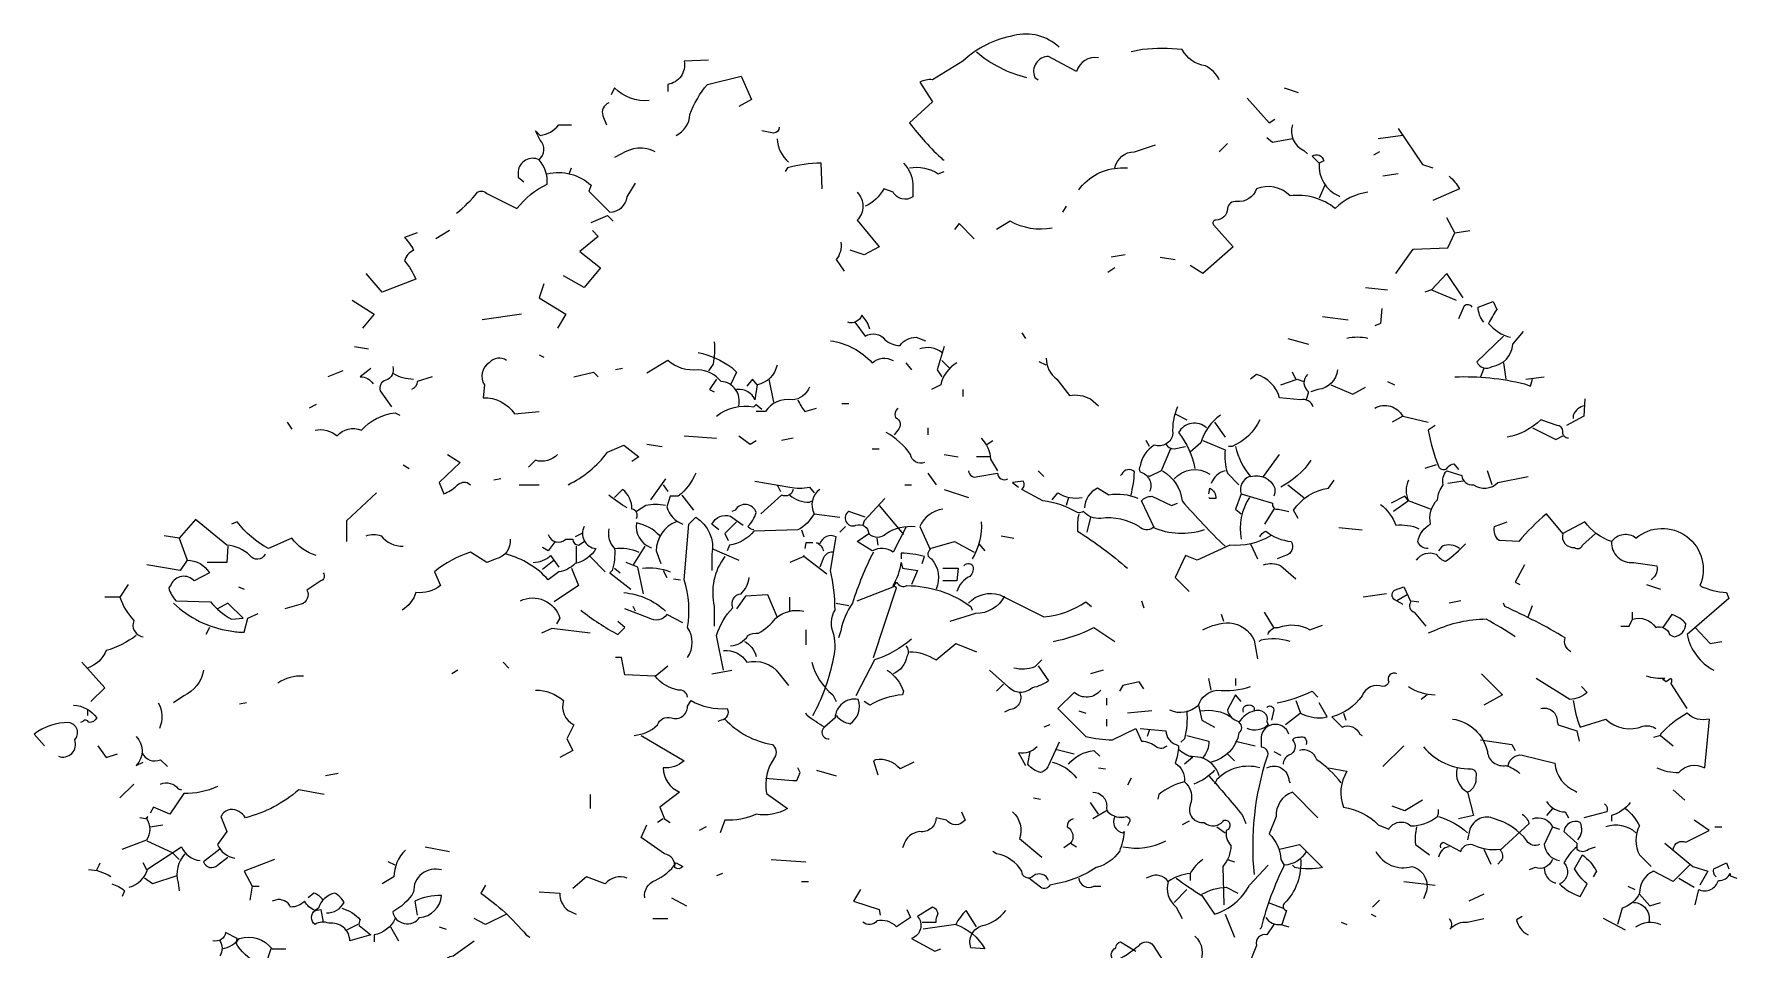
# Model space of a CAD drawing. Header units: millimetres. Extents: x 454 to 24074, y 929 to 15016.
# Drawn here: x 847 to 3068, y 3457 to 4652 of the extents above; entities that cross this region are included whole.
import ezdxf

# ---------------------------------------------------------------- set-up
doc = ezdxf.new("R2010")
doc.units = ezdxf.units.MM
doc.layers.add('cadblocksdwg.com', color=255, linetype='Continuous')

# ---------------------------------------------------------------- blocks, each defined once
blk = doc.blocks.new('Trees side 023_cad-block.com')
at = {"color": 0}
for points in [[(207.7, 7238.5, 0.259125), (92, 7268.2, 0.14621), (-38.6, 7202.9), (-115.7, 7155.5, 0.140045), (-148.3, 7149.5), (-115.7, 7099.1), (-175, 7045.7, 0.045349), (-89, 6950.8), (-86, 6950.8)], [(-3, 7226.7, 0.120178), (124.6, 7161.4)], [(617.1, 7155.5, 0.166656), (581.5, 7191.1, -0.236053), (522.1, 7232.6, 0.059021), (421.3, 7232.6), (391.6, 7226.7)], [(-688.3, 7205.9), (-750.6, 7202.9, -0.433228), (-792.1, 7143.6), (-792.1, 7125.8)], [(308.5, 7211.8, 0.374222), (252.2, 7176.2), (181, 7214.8, 0.538727), (145.4, 7161.4), (154.3, 7155.5)], [(-771.3, 7013.1, 0.2836), (-735.7, 7066.5, -0.086777), (-691.2, 7143.6), (-605.2, 7164.4), (-578.5, 7105), (-611.1, 7087.2)], [(-943.4, 7096.1, 0.4142), (-958.2, 7063.5), (-949.3, 7039.8)], [(-839.6, 7102.1, -0.22728), (-928.5, 7134.7), (-937.4, 7116.9)], [(-1332, 6814.3, 0.057129), (-1278.6, 6867.7, -0.369919), (-1254.9, 6864.7), (-1177.7, 6826.2, -0.117401), (-1100.6, 6888.5, 0.20253), (-1121.4, 6950.8, 0.429047), (-1118.4, 7001.2), (-1130.3, 7024.9), (-1118.4, 7013.1, 0.195877), (-1070.9, 7039.8), (-1038.3, 7039.8)], [(-507.3, 7033.8, -0.4142), (-522.1, 7019), (-551.8, 7024.9)], [(804, 7039.8, 0.386597), (833.6, 6974.5), (842.5, 6965.6)], [(-824.7, 6971.5, 0.27121), (-910.7, 6965.6), (-928.5, 6956.7)], [(-513.2, 7004.2, 0.207977), (-483.6, 6944.8)], [(350.1, 6930, -0.35463), (400.5, 6971.5), (453.9, 6989.3)], [(872.2, 6941.9), (854.4, 6959.7, -0.586716), (884, 6947.8), (872.2, 6941.9)], [(-1121.4, 6950.8, 0.520645), (-1174.8, 6921.1), (-1174.8, 6906.3), (-1159.9, 6894.4)], [(-397.5, 6876.6), (-400.5, 6941.9, 0.072388), (-486.5, 6930), (-492.5, 6921.1)], [(-189.9, 6941.9, -0.207474), (-166.1, 6879.6), (-166.1, 6855.8, -0.433868), (-216.6, 6867.7), (-240.3, 6876.6, -0.162277), (-287.8, 6832.1)], [(-175, 6930, -0.185669), (-100.9, 6915.2), (-86, 6921.1)], [(258.1, 6873.6, -0.24263), (364.9, 6930), (382.7, 6930)], [(872.2, 6941.9, 0.32309), (922.6, 6858.8), (925.6, 6855.8)], [(-1100.6, 6915.2, -0.247086), (-987.9, 6885.5), (-993.8, 6870.7), (-940.4, 6817.3, 0.369919), (-895.9, 6855.8), (-875.1, 6891.4)], [(996.8, 6867.7, 0.171967), (913.7, 6826.2, 0.200745), (798, 6858.8, 0.302124), (712, 6876.6, -0.343094), (661.6, 6844, 0.4142), (637.8, 6826.2, -0.4142), (608.2, 6796.5, 0.618027), (602.2, 6784.6), (652.7, 6728.3), (575.5, 6660), (542.9, 6680.8)], [(1204.4, 6909.2, -0.082748), (1231.1, 6876.6), (1162.9, 6846.9)], [(-308.5, 6867.7, -0.416656), (-308.5, 6796.5), (-252.2, 6728.3), (-290.7, 6707.5), (-326.3, 6719.4)], [(189.9, 6775.7, -0.17128), (83.1, 6793.5), (47.5, 6772.8)], [(-1432.9, 6763.9), (-1465.5, 6752, -0.077301), (-1441.8, 6719.4, 0.209167), (-1465.5, 6692.7, -0.073669), (-1435.8, 6645.2), (-1521.9, 6612.6), (-1563.4, 6660)], [(-350.1, 6740.1, -0.212204), (-361.9, 6695.6), (-341.2, 6666)], [(1263.8, 6574, 0.442368), (1243, 6577), (1228.2, 6544.3)], [(1293.4, 6535.4, -0.178864), (1278.6, 6574), (1317.2, 6588.8), (1326.1, 6568.1, 0.010635), (1305.3, 6532.5, 0.164948), (1361.7, 6496.9)], [(-275.9, 6517.6, 0.135742), (-296.7, 6553.2, -0.4142), (-332.3, 6535.4)], [(-314.5, 6535.4), (-287.8, 6499.8, -0.388977), (-237.3, 6490.9, 0.178864), (-198.8, 6476.1, -0.243835), (-157.2, 6496.9), (-133.5, 6488)], [(-673.4, 6485, -0.055374), (-676.4, 6428.6), (-688.3, 6410.8)], [(-376.8, 6488, -0.175232), (-270, 6431.6, -0.323349), (-216.6, 6437.5)], [(996.8, 6493.9, 0.112473), (943.4, 6493.9)], [(1343.9, 6499.8), (1275.6, 6434.6, 0.489075), (1314.2, 6422.7, 0.354019), (1367.6, 6479.1), (1394.3, 6511.7)], [(-1204.4, 6437.5, 0.401794), (-1248.9, 6431.6, 0.4142), (-1260.8, 6375.2), (-1263.8, 6342.6, -0.260452), (-1183.7, 6301.1), (-1121.4, 6307)], [(-715, 6458.3, -0.099014), (-628.9, 6419.7), (-617.1, 6407.9), (-631.9, 6375.2)], [(-92, 6458.3, 0.250641), (-148.3, 6467.2)], [(175, 6443.5, 0.248367), (201.7, 6390.1), (234.4, 6348.5, -0.162277), (287.8, 6339.6), (308.5, 6321.8)], [(-1551.5, 6416.8), (-1578.2, 6396, -0.259125), (-1545.6, 6378.2)], [(-1495.2, 6422.7, -0.4142), (-1513, 6387.1, 0.4142), (-1527.8, 6360.4), (-1498.1, 6318.9)], [(-1495.2, 6404.9, 0.128769), (-1441.8, 6390.1)], [(-611.1, 6321.8, 0.462555), (-655.6, 6384.1, 0.199997), (-715, 6413.8, -0.211655), (-792.1, 6437.5), (-845.5, 6404.9)], [(-513.2, 6425.7, -0.294113), (-563.7, 6375.2), (-575.5, 6390.1), (-590.4, 6372.3)], [(-53.4, 6431.6, 0.211838), (-94.9, 6375.2), (-118.7, 6363.4)], [(857.3, 6318.9, 0.4142), (824.7, 6336.7), (771.3, 6342.6, 0.255402), (712, 6401.9), (697.2, 6390.1)], [(842.5, 6401.9, 0.471924), (845.5, 6357.4), (839.6, 6336.7)], [(919.6, 6413.8, -0.354019), (869.2, 6363.4), (851.4, 6357.4)], [(-1394.3, 6396), (-1432.9, 6384.1, -0.310577), (-1447.7, 6363.4)], [(-563.7, 6375.2), (-569.6, 6336.7, 0.333328), (-614.1, 6363.4), (-617.1, 6363.4)], [(-430.2, 6369.3, -0.290726), (-474.7, 6336.7, 0.300995), (-542.9, 6307), (-566.6, 6307)], [(1219.3, 6396, -0.065994), (1397.3, 6378.2), (1412.1, 6372.3), (1418, 6390.1)], [(-667.5, 6295.1, -0.223526), (-572.6, 6318.9), (-566.6, 6324.8), (-551.8, 6312.9)], [(-459.8, 6336.7, 0.062256), (-442, 6307), (-412.4, 6315.9)], [(-204.7, 6315.9, 0.302765), (-210.6, 6292.2, -0.544022), (-204.7, 6259.5), (-213.6, 6247.7)], [(510.3, 6318.9, 0.12587), (498.4, 6250.6, -0.472687), (450.9, 6221, 0.225525), (415.3, 6167.6, 0.4142), (415.3, 6152.7, -0.453766), (439.1, 6102.3)], [(1014.6, 6315.9, -0.427887), (1085.8, 6295.1), (1151, 6280.3)], [(1551.5, 6321.8, 0.25296), (1521.9, 6298.1), (1521.9, 6289.2)], [(-1693.9, 6259.5, -0.236053), (-1637.6, 6244.7, -0.326447), (-1575.3, 6259.5, -0.184021), (-1489.2, 6304), (-1477.4, 6298.1)], [(584.4, 6265.5, 0.489075), (513.2, 6253.6, -0.119324), (554.8, 6161.6)], [(620, 6298.1, 0.162277), (569.6, 6226.9), (542.9, 6203.2)], [(720.9, 6286.2, -0.19191), (649.7, 6218), (640.8, 6218)], [(1168.8, 6271.4), (1151, 6259.5, 0.056015), (1177.7, 6167.6, 0.618027), (1201.5, 6164.6, -0.236053), (1216.3, 6173.5), (1228.2, 6158.7)], [(1510, 6238.8, -0.45993), (1495.2, 6256.6, 0.4142), (1480.3, 6271.4), (1438.8, 6286.2, -0.153275), (1352.8, 6241.7)], [(-136.5, 6176.5, -0.45993), (-172.1, 6197.2, 0.119247), (-234.4, 6253.6)], [(8.9, 6238.8, -0.178864), (32.6, 6185.4), (50.4, 6155.7)], [(480.6, 6223.9, 0.276978), (501.4, 6212.1), (531, 6218)], [(575.5, 6232.8), (631.9, 6209.1, 0.099014), (637.8, 6149.8), (667.5, 6120.1)], [(-1355.7, 6197.2), (-1323.1, 6176.5), (-1376.5, 6126), (-1364.6, 6096.4, 0.078461), (-1332, 6117.1, -0.276978), (-1305.3, 6126), (-1296.4, 6120.1)], [(-1073.9, 6197.2, -0.286789), (-1130.3, 6182.4), (-1148.1, 6164.6)], [(-1047.2, 6120.1, 0.122345), (-946.3, 6203.2), (-904.8, 6221), (-866.2, 6191.3), (-884, 6179.4)], [(658.6, 6218, 0.125443), (697.2, 6140.9, -0.386597), (759.5, 6111.2), (759.5, 6099.3), (756.5, 6090.4)], [(851.4, 6182.4, -0.126114), (774.3, 6114.2)], [(-720.9, 6149.8, -0.117401), (-765.4, 6090.4), (-786.2, 6090.4), (-795.1, 6063.7, 0.240356), (-753.5, 6019.2)], [(-23.7, 6155.7, 0.509216), (0, 6140.9), (50.4, 6149.8, 0.566177), (77.1, 6134.9)], [(391.6, 6093.4, 0.048889), (400.5, 6152.7, 0.526016), (367.9, 6146.8), (364.9, 6143.8)], [(471.7, 6155.7, -0.241638), (522.1, 6078.6, 0.024979), (631.9, 5962.9)], [(501.4, 6134.9, -0.37883), (593.3, 6146.8)], [(631.9, 6155.7, 0.236053), (596.3, 6123.1)], [(694.2, 6140.9, 0.4142), (673.4, 6096.4), (658.6, 6057.8), (673.4, 6045.9)], [(1151, 5956.9, -0.312363), (1124.3, 5974.7, -0.225677), (1157, 6019.2, -0.25499), (1174.8, 6081.5, -0.148804), (1189.6, 6120.1, -0.276978), (1198.5, 6155.7), (1237.1, 6143.8, 0.441483), (1266.7, 6120.1, 0.38205), (1329, 6126), (1406.2, 6140.9)], [(-895.9, 6060.8, -0.042465), (-943.4, 6093.4)], [(-872.2, 6034.1, 0.5), (-884, 6057.8, 0.2388), (-907.8, 6108.2), (-928.5, 6087.5)], [(-403.5, 6108.2, 0.376556), (-418.3, 6045.9, -0.145767), (-459.8, 6004.4), (-572.6, 6001.4, -0.199722), (-634.9, 5965.8), (-640.8, 5951)], [(-569.6, 6129), (-480.6, 6114.2, 0.121368), (-430.2, 6114.2), (-418.3, 6099.3)], [(-471.7, 6108.2, -0.480621), (-501.4, 6093.4), (-554.8, 6045.9)], [(-480.6, 6093.4, 0.193741), (-430.2, 6075.6), (-424.2, 6078.6)], [(578.5, 6004.4, -0.181442), (448, 6010.3, -0.4142), (412.4, 6013.3, 0.16394), (314.5, 6034.1, -0.253143), (270, 6051.9, -0.236053), (255.1, 6048.9, 0.100998), (166.1, 6078.6), (112.7, 6108.2, 0.4142), (115.7, 6129), (89, 6126), (103.8, 6114.2)], [(189.9, 6081.5), (204.7, 6099.3, 0.192581), (267, 6087.5)], [(409.4, 6084.5, 0.146759), (335.2, 6093.4), (305.6, 6111.2, 0.276978), (272.9, 6060.8)], [(590.4, 6096.4), (593.3, 6111.2, -0.302765), (608.2, 6084.5), (593.3, 6084.5), (590.4, 6087.5)], [(673.4, 6096.4), (753.5, 6072.6, 0.599991), (768.4, 6057.8), (795.1, 6051.9)], [(818.8, 6034.1), (806.9, 6054.8, -0.210266), (895.9, 6111.2), (910.7, 6132)], [(1100.6, 6132, 0.224854), (1100.6, 6078.6), (1062, 6051.9)], [(-798, 6066.7, 0.118042), (-848.4, 6066.7), (-872.2, 6051.9)], [(-572.6, 6004.4, -0.236053), (-587.4, 6013.3, 0.120438), (-566.6, 6048.9, 0.660995), (-620, 6054.8), (-628.9, 6051.9)], [(-287.8, 6037), (-329.3, 6051.9, 0.942245), (-311.5, 6016.3, -0.514618), (-278.9, 5995.5, 0.4142), (-234.4, 5995.5, -0.160355), (-160.2, 6013.3)], [(-89, 6057.8, 0.259125), (-148.3, 6013.3), (-121.6, 5954, 0.618027), (-118.7, 5930.2, -0.301163), (-106.8, 5853.1)], [(450.9, 6010.3), (418.3, 6078.6, -0.226822), (445, 6090.4), (495.4, 6066.7), (510.3, 6072.6)], [(694.2, 6087.5, 0.197815), (673.4, 5980.7)], [(1029.4, 6069.7, -0.143997), (1068, 6016.3, -0.146759), (1127.3, 6007.4)], [(-1821.5, 5942.1, -0.568253), (-1860.1, 5939.1, 0.175797), (-1919.4, 5965.8), (-1999.5, 6031.1), (-2041, 5983.6), (-2079.6, 5989.6)], [(-1691, 5939.1, -0.163284), (-1753.3, 5983.6), (-1812.6, 5956.9, -0.113754), (-1892.7, 6025.2), (-1907.5, 6019.2)], [(-1005.7, 6013.3, 0.536423), (-976, 5956.9, -0.215927), (-1029.4, 5918.4, -0.178345), (-1070.9, 5897.6), (-1097.6, 5876.9, 0.146225), (-1204.4, 5942.1)], [(-943.4, 6007.4, 0.236053), (-928.5, 5956.9, -0.099014), (-934.5, 5900.6), (-940.4, 5894.7), (-887, 5853.1)], [(-812.9, 5989.6, 0.15741), (-872.2, 6022.2, 0.349701), (-836.6, 5959.9), (-833.6, 5959.9)], [(-771.3, 6025.2, 0.303986), (-821.8, 5951), (-809.9, 5918.4)], [(-741.7, 5678.1, 0.309357), (-741.7, 5755.2, 0.119644), (-750.6, 5876.9), (-738.7, 6019.2), (-720.9, 6037, -0.308212), (-679.4, 5942.1), (-679.4, 5900.6)], [(-661.6, 6004.4), (-679.4, 6019.2, -0.375732), (-631.9, 6040), (-599.3, 6016.3)], [(-183.9, 6010.3), (-216.6, 5948, 0.274826), (-270, 5951), (-308.5, 5974.7), (-278.9, 5995.5)], [(8.9, 6025.2, -0.148178), (-14.8, 5930.2)], [(258.1, 6045.9, 0.082748), (255.1, 6001.4, -0.034805), (382.7, 5906.5)], [(1495.2, 5995.5), (1453.6, 6045.9, 0.041733), (1382.4, 5974.7), (1332, 5977.7, -0.265564), (1320.1, 6013.3), (1352.8, 6025.2)], [(1619.8, 5974.7, -0.162277), (1551.5, 6025.2), (1495.2, 5995.5, 0.541992), (1524.8, 5959.9, 0.523941), (1545.6, 5965.8), (1578.2, 5995.5)], [(1682.1, 5983.6, -0.7947), (1845.2, 5862, 0.092056), (1913.5, 5844.2), (1919.4, 5829.4), (1812.6, 5737.4, 0.222809), (1880.8, 5645.5)], [(-1563.4, 5989.6, -0.162277), (-1524.8, 5989.6, 0.236053), (-1468.5, 5962.9)], [(-1195.5, 5980.7, -0.37442), (-1231.1, 5930.2), (-1254.9, 5921.4), (-1296.4, 5948, 0.088013), (-1388.4, 5897.6), (-1373.5, 5862, -0.188675), (-1435.8, 5844.2, -0.179413), (-1471.4, 5799.7)], [(-1097.6, 5992.5, 0.548935), (-1053.1, 5980.7), (-1035.3, 5980.7, 0.4142), (-1020.5, 5965.8), (-1005.7, 5974.7)], [(-421.3, 5529.8, 0.071533), (-370.8, 5666.2, 0.124786), (-367.9, 5737.4, -0.240356), (-364.9, 5799.7, 0.058014), (-376.8, 5900.6), (-361.9, 5986.6, 0.468369), (-403.5, 5968.8), (-412.4, 5971.8, -0.236053), (-394.6, 5951)], [(747.6, 5989.6, -0.169128), (643.8, 5965.8), (560.7, 5927.3), (531, 5939.1), (504.3, 5882.8), (539.9, 5847.2)], [(720.9, 5986.6, -0.199997), (735.7, 6001.4, 0.141068), (801, 5974.7, -0.514618), (786.2, 5939.1), (765.4, 5930.2)], [(1121.4, 5927.3, -0.37204), (1171.8, 5942.1, 0.162277), (1195.5, 5924.3, 0.055374), (1246, 5968.8)], [(1231.1, 5956.9, 0.255692), (1186.6, 5962.9), (1177.7, 5951)], [(1682.1, 5983.6, 0.417374), (1619.8, 5974.7, 0.463791), (1676.1, 5921.4), (1735.5, 5912.5, -0.302765), (1723.6, 5879.8), (1720.6, 5876.9)], [(-2020.3, 5927.3, -0.265564), (-1963.9, 5894.7), (-2002.5, 5873.9, 0.540619), (-2061.8, 5865), (-2067.7, 5856.1, 0.104111), (-2049.9, 5823.5), (-1960.9, 5820.5, 0.087555), (-1907.5, 5776), (-1877.9, 5779), (-1916.4, 5817.5), (-1943.1, 5802.7)], [(-1136.2, 5921.4, 0.186783), (-1091.7, 5939.1), (-1070.9, 5909.5)], [(-928.5, 5956.9, -0.133911), (-866.2, 5948)], [(-646.7, 5936.2, 0.224854), (-673.4, 5808.6), (-673.4, 5758.2)], [(-370.8, 5948, 0.276978), (-394.6, 5933.2), (-403.5, 5909.5)], [(-267, 5948, 0.03894), (-320.4, 5817.5, 0.100754), (-350.1, 5746.3), (-356, 5728.5)], [(-267, 5678.1), (-207.7, 5856.1), (-216.6, 5862, 0.104355), (-195.8, 5921.4), (-192.8, 5906.5), (-154.3, 5900.6), (-169.1, 5865)], [(-142.4, 5918.4), (-136.5, 5936.2, 0.064087), (-195.8, 5945.1), (-195.8, 5930.2)], [(-1673.2, 5894.7, -0.523941), (-1679.1, 5873.9), (-1714.7, 5850.2, -0.480621), (-1729.5, 5814.6), (-1771.1, 5802.7)], [(-857.3, 5906.5, -0.133911), (-786.2, 5897.6)], [(-649.7, 5645.5), (-667.5, 5734.5, -0.125), (-626, 5805.7, -0.514618), (-605.2, 5841.3, 0.178345), (-584.4, 5882.8)], [(-35.6, 5912.5, -0.442368), (-14.8, 5915.4, -0.369919), (-20.8, 5885.8, 0.196625), (-53.4, 5847.2)], [(729.8, 5915.4, -0.204086), (774.3, 5912.5), (812.9, 5879.8)], [(-2171.6, 5865), (-2192.3, 5832.4, 0.117737), (-2156.7, 5773, 0.515518), (-2133, 5731.5)], [(-904.8, 5844.2, -0.167648), (-798, 5796.8)], [(-308.5, 5823.5), (-216.6, 5859.1), (-207.7, 5870.9, 0.4142), (-181, 5862, -0.159607), (-17.8, 5808.6), (-14.8, 5799.7)], [(68.2, 5835.3, -0.286789), (-5.9, 5790.8), (-71.2, 5770.1)], [(-23.7, 5817.5, -0.291199), (56.4, 5838.3), (169.1, 5781.9, 0.123093), (275.9, 5820.5), (290.7, 5808.6)], [(1070.9, 5823.5, -0.659393), (1065, 5850.2), (1088.7, 5859.1), (1106.5, 5820.5, 0.49527), (1115.4, 5793.8), (1145.1, 5758.2)], [(-2055.9, 5817.5, 0.155884), (-1910.5, 5746.3, 0.07106), (-1874.9, 5743.4), (-1866, 5779), (-1839.3, 5790.8)], [(-1168.8, 5823.5, -0.456619), (-1068, 5779), (-1076.9, 5764.1)], [(-1014.6, 5799.7, 0.050552), (-919.6, 5737.4), (-901.8, 5755.2), (-919.6, 5770.1)], [(-753.5, 5767.1), (-795.1, 5787.9, -0.407791), (-839.6, 5779), (-901.8, 5802.7)], [(-631.9, 5707.8, 0.236053), (-587.4, 5734.5, -0.192581), (-560.7, 5740.4, 0.099014), (-516.2, 5779, -0.236053), (-445, 5796.8)], [(1515.9, 5692.9, -0.362045), (1501.1, 5728.5, 0.029785), (1346.8, 5808.6), (1343.9, 5817.5)], [(192.8, 5719.6, 0.07692), (296.7, 5755.2), (350.1, 5719.6)], [(575.5, 5749.3, -0.116699), (643.8, 5767.1, -0.270767), (706.1, 5722.6), (715, 5675.1)], [(741.7, 5737.4, -0.364258), (768.4, 5755.2, -0.223816), (848.4, 5749.3), (881.1, 5761.2)], [(1373.5, 5731.5, 0.023788), (1299.4, 5776, 0.105392), (1165.9, 5746.3), (1151, 5740.4)], [(1643.5, 5758.2), (1664.3, 5758.2), (1673.2, 5776, -0.343094), (1732.5, 5755.2, -0.4142), (1768.1, 5737.4), (1780, 5731.5, 0.359619), (1809.6, 5764.1, 0.165543), (1774, 5787.9), (1750.3, 5755.2)], [(-2150.8, 5734.5, -0.092499), (-2227.9, 5695.9, -0.224854), (-2275.4, 5651.4)], [(-596.3, 5719.6, -0.209167), (-566.6, 5681.1)], [(-169.1, 5725.6, -0.101349), (-264, 5672.2), (-311.5, 5580.2)], [(-183.9, 5707.8, -0.343094), (-181, 5681.1, -0.260178), (-216.6, 5636.6)], [(-175, 5692.9, -0.148178), (-106.8, 5672.2), (-56.4, 5713.7), (-3, 5692.9)], [(798, 5719.6, 0.121552), (723.9, 5722.6), (717.9, 5719.6)], [(-741.7, 5577.2, 0.4142), (-765.4, 5595, -0.184021), (-824.7, 5630.6), (-901.8, 5633.6), (-910.7, 5678.1), (-925.6, 5678.1)], [(-649.7, 5695.9, -0.295731), (-590.4, 5666.2, -0.302765), (-507.3, 5636.6), (-483.6, 5606.9)], [(-424.2, 5666.2, 0.166275), (-370.8, 5583.2), (-361.9, 5565.4)], [(163.2, 5672.2), (145.4, 5654.4, -0.166153), (92, 5651.4)], [(-1978.7, 5645.5, -0.245377), (-2029.2, 5580.2), (-2055.9, 5562.4)], [(-1723.6, 5630.6, 0.169571), (-1788.9, 5612.8)], [(-231.4, 5645.5, -0.16861), (-189.9, 5592.1), (-192.8, 5583.2, 0.105759), (-275.9, 5556.5), (-290.7, 5565.4)], [(154.3, 5657.3), (181, 5618.8, -0.109772), (139.4, 5601, -0.427002), (77.1, 5603.9), (29.7, 5645.5)], [(1070.9, 5636.6, 0.754288), (1050.2, 5615.8, -0.333328), (1035.3, 5603.9, 0.4142), (981.9, 5580.2, -0.17865), (904.8, 5526.8), (931.5, 5500.1, -0.438309), (976, 5482.3), (981.9, 5479.3)], [(1542.6, 5603.9), (1557.5, 5589.1, -0.172653), (1513, 5571.3), (1426.9, 5624.7)], [(1812.6, 5547.6), (1771.1, 5612.8, 0.5), (1771.1, 5624.7), (1759.2, 5615.8), (1750.3, 5621.7), (1756.2, 5624.7, -0.099014), (1708.8, 5630.6)], [(-1130.3, 5595, -0.183472), (-1059.1, 5568.3, 0.356949), (-1032.4, 5506), (-1050.2, 5470.4), (-1035.3, 5440.8), (-1068, 5423)], [(-361.9, 5529.8, 0.188675), (-326.3, 5509, 0.343094), (-305.6, 5571.3, 0.452606), (-364.9, 5523.8), (-391.6, 5500.1, -0.030823), (-436.1, 5529.8), (-439.1, 5535.7)], [(106.8, 5589.1, -0.535172), (80.1, 5544.6), (68.2, 5538.7)], [(314.5, 5595, -0.435272), (246.2, 5589.1), (204.7, 5547.6), (275.9, 5476.4, 0.048386), (344.1, 5467.5), (403.5, 5497.1), (418.3, 5464.5, -0.178864), (456.9, 5449.7, 0.323349), (483.6, 5452.6)], [(489.5, 5544.6, 0.307983), (563.7, 5556.5, -0.275284), (611.1, 5595, 0.105927), (697.2, 5603.9)], [(673.4, 5565.4), (658.6, 5583.2), (637.8, 5544.6, 0.302765), (667.5, 5514.9)], [(765.4, 5562.4, 0.060013), (854.4, 5592.1), (869.2, 5577.2)], [(1100.6, 5603.9, 0.148178), (1168.8, 5583.2)], [(-2311, 5556.5, -0.234344), (-2251.7, 5523.8, -0.276978), (-2272.4, 5512, 0.618027), (-2287.3, 5514.9), (-2293.2, 5512)], [(-2094.4, 5562.4, -0.232346), (-2091.5, 5497.1)], [(-878.1, 5479.3, 0.175797), (-818.8, 5506, -0.406204), (-783.2, 5523.8, 0.51619), (-741.7, 5553.5), (-732.8, 5568.3, 0.147141), (-640.8, 5547.6, -0.535172), (-655.6, 5517.9), (-664.5, 5514.9)], [(534, 5541.6, -0.082748), (528.1, 5470.4), (519.2, 5461.5)], [(569.6, 5541.6, -0.185669), (646.7, 5526.8), (640.8, 5529.8)], [(706.1, 5541.6, 0.209167), (667.5, 5512, -0.449051), (667.5, 5485.3, -0.306015), (596.3, 5411.1)], [(679.4, 5538.7, -0.618027), (691.2, 5556.5, -0.599991), (706.1, 5541.6, -0.649872), (738.7, 5514.9), (741.7, 5506, -0.314713), (688.3, 5497.1)], [(738.7, 5550.5, -0.704712), (756.5, 5544.6), (750.6, 5517.9)], [(812.9, 5568.3), (824.7, 5535.7, 0.111496), (881.1, 5523.8), (892.9, 5526.8), (872.2, 5562.4)], [(1438.8, 5547.6, -0.517548), (1480.3, 5514.9), (1483.3, 5506), (1530.8, 5491.2), (1536.7, 5464.5)], [(1521.9, 5568.3, 0.07106), (1539.7, 5500.1), (1604.9, 5520.9, 0.302765), (1699.9, 5503.1, -0.192581), (1732.5, 5497.1)], [(1869, 5520.9, -0.259125), (1812.6, 5535.7, 0.075043), (1744.4, 5482.3), (1744.4, 5479.3), (1726.6, 5473.4)], [(-2349.6, 5425.9, 0.645172), (-2308, 5467.5, 0.599991), (-2322.9, 5512, 0.162277), (-2411.9, 5482.3), (-2385.2, 5452.6)], [(-646.7, 5520.9, 0.162277), (-525.1, 5455.6, -0.368179), (-519.2, 5423, 0.209167), (-539.9, 5331), (-486.5, 5292.4, -0.185669), (-566.6, 5277.6, -0.128281), (-646.7, 5262.8), (-658.6, 5230.1)], [(-391.6, 5500.1, 0.697281), (-382.7, 5470.4), (-379.7, 5470.4)], [(415.3, 5497.1), (480.6, 5491.2, 0.32254), (507.3, 5455.6), (513.2, 5452.6, -0.077118), (504.3, 5408.1, -0.302765), (528.1, 5360.7, -0.32045), (542.9, 5301.3, 0.575546), (578.5, 5256.8, 0.470993), (628.9, 5262.8, -0.926025), (634.9, 5236.1, 0.236053), (646.7, 5197.5, -0.182587), (626, 5144.1), (628.9, 5046.2)], [(795.1, 5482.3, 0.89061), (723.9, 5467.5), (723.9, 5449.7, -0.566177), (738.7, 5423, 0.104599), (706.1, 5123.3)], [(1213.3, 5520.9, -0.315994), (1302.3, 5437.8, 0.442368), (1349.8, 5402.2, -0.120438), (1385.4, 5381.4)], [(-2150.8, 5476.4, -0.400543), (-2150.8, 5402.2), (-2133, 5411.1)], [(-860.3, 5479.3), (-750.6, 5414.1, -0.21463), (-804, 5396.3, 0.291199), (-762.4, 5334), (-812.9, 5295.4), (-801, 5265.7), (-786.2, 5256.8)], [(151.3, 5449.7, -0.24913), (103.8, 5434.8), (121.6, 5402.2)], [(207.7, 5461.5), (181, 5402.2, -0.224854), (160.2, 5384.4, -0.158417), (127.6, 5405.2), (133.5, 5437.8)], [(231.4, 5405.2, -0.19014), (296.7, 5440.8), (311.5, 5425.9)], [(513.2, 5443.7, 0.090164), (548.8, 5423), (528.1, 5405.2)], [(534, 5479.3), (590.4, 5464.5, -0.190887), (575.5, 5423)], [(839.6, 5455.6, 0.720749), (821.8, 5473.4, 0.302765), (804, 5467.5, -0.566177), (795.1, 5428.9, 0.276978), (780.2, 5405.2)], [(928.5, 5357.7, 0.077194), (866.2, 5417, 0.4142), (821.8, 5440.8)], [(1139.2, 5449.7, 0.225006), (1260.8, 5393.3, -0.5), (1272.7, 5372.5, -0.333328), (1251.9, 5334)], [(-2136, 5434.8, 0.4142), (-2088.5, 5417), (-2070.7, 5399.2)], [(-163.2, 5411.1), (-198.8, 5393.3, 0.266052), (-261.1, 5417), (-267, 5414.1), (-255.1, 5378.5)], [(189.9, 5411.1, -0.180573), (252.2, 5369.6)], [(617.1, 5375.5, 0.25), (569.6, 5423), (539.9, 5425.9)], [(720.9, 5396.3, 0.272293), (611.1, 5366.6), (605.2, 5354.7)], [(738.7, 5396.3, -0.548935), (795.1, 5363.6), (798, 5357.7)], [(1355.7, 5402.2, -0.40065), (1391.3, 5428.9), (1474.4, 5408.1, 0.280411), (1527.8, 5336.9), (1530.8, 5334)], [(1735.5, 5396.3, 0.111496), (1791.8, 5384.4, -0.353287), (1857.1, 5396.3)], [(-2088.5, 5354.7, -0.34938), (-2044, 5342.9), (-2035.1, 5339.9)], [(-542.9, 5369.6, 0.008286), (-462.8, 5363.6), (-453.9, 5384.4), (-459.8, 5396.3)], [(528.1, 5360.7, 0.109406), (462.8, 5328), (459.8, 5316.2)], [(605.2, 5390.3, -0.128281), (551.8, 5354.7)], [(590.4, 5375.5, -0.017029), (676.4, 5274.6), (685.3, 5253.9)], [(895.9, 5396.3), (943.4, 5387.4, 0.234207), (934.5, 5295.4, -0.160019), (1023.5, 5250.9), (1050.2, 5239, -0.489075), (1106.5, 5247.9, 0.168671), (1174.8, 5271.7), (1177.7, 5280.6), (1177.7, 5289.5)], [(1225.2, 5396.3, 0.356949), (1251.9, 5334), (1266.7, 5274.6), (1228.2, 5265.7)], [(-1943.1, 5348.8, -0.12587), (-2029.2, 5331), (-2064.8, 5277.6), (-2106.3, 5295.4), (-2115.2, 5280.6)], [(-1670.2, 5328), (-1735.5, 5339.9, -0.120178), (-1871.9, 5268.7, 0.278625), (-1910.5, 5289.5, 0.265564), (-1934.2, 5271.7), (-1919.4, 5233.1), (-1943.1, 5200.5, 0.260178), (-1898.6, 5164.9)], [(293.7, 5334, -0.441071), (329.3, 5295.4, 0.236053), (332.3, 5283.5, 0.265564), (379.7, 5271.7, -0.4142), (388.6, 5259.8), (382.7, 5247.9)], [(869.2, 5268.7), (804, 5334, 0.331436), (762.4, 5271.7), (744.6, 5227.2, -0.197815), (774.3, 5161.9), (783.2, 5147.1)], [(1453.6, 5310.2, 0.252106), (1501.1, 5283.5), (1510, 5268.7)], [(-2186.4, 5188.6), (-2124.1, 5212.3, 0.337067), (-2124.1, 5265.7), (-2121.1, 5271.7), (-2127.1, 5265.7), (-2141.9, 5268.7)], [(-41.5, 5283.5), (-32.6, 5262.8, -0.506302), (-80.1, 5262.8), (-106.8, 5268.7, -0.45929), (-148.3, 5233.1, 0.32254), (-189.9, 5197.5), (-192.8, 5191.6)], [(89, 5283.5, -0.302765), (106.8, 5215.3), (163.2, 5167.8)], [(350.1, 5271.7, 0.514618), (370.8, 5230.1), (373.8, 5233.1, -0.074905), (361.9, 5182.7, -0.18132), (302.6, 5141.1, -0.109772), (183.9, 5096.6, -0.561981), (157.2, 5093.7), (130.5, 5114.4)], [(1177.7, 5271.7, -0.105759), (1251.9, 5230.1)], [(1435.8, 5200.5, -0.401794), (1403.2, 5209.4, 0.173447), (1320.1, 5265.7, 0.449051), (1257.8, 5239), (1251.9, 5212.3)], [(1391.3, 5277.6, -0.162277), (1409.1, 5253.9), (1335, 5185.6, -0.343094), (1337.9, 5158.9), (1329, 5150)], [(1418, 5265.7, -0.4142), (1468.5, 5245), (1486.3, 5239)], [(1602, 5304.3, -0.302765), (1607.9, 5283.5), (1548.6, 5268.7)], [(1667.2, 5307.3, -0.162277), (1619.8, 5274.6), (1619.8, 5259.8)], [(1655.4, 5292.4, -0.099014), (1691, 5247.9, 0.243301), (1691, 5173.8), (1720.6, 5144.1)], [(-851.4, 5064, -0.333328), (-824.7, 5108.5, 0.137939), (-771.3, 5153), (-753.5, 5144.1, -0.4142), (-774.3, 5141.1, 0.40065), (-801, 5176.7), (-860.3, 5218.3), (-845.5, 5250.9)], [(243.3, 5265.7, 0.355026), (228.4, 5245, -0.470993), (237.3, 5203.4), (252.2, 5194.5)], [(1121.4, 5245, 0.082748), (1118.4, 5200.5), (1154, 5173.8)], [(1468.5, 5245), (1447.7, 5200.5, 0.333328), (1486.3, 5158.9)], [(1533.7, 5212.3, 0.295303), (1539.7, 5256.8, 0.5), (1498.1, 5233.1), (1530.8, 5203.4), (1530.8, 5188.6, 0.399994), (1560.4, 5188.6), (1578.2, 5194.5)], [(1682.1, 5230.1, 0.274033), (1604.9, 5245)], [(1777, 5188.6, -0.486771), (1809.6, 5206.4), (1869, 5236.1), (1830.4, 5262.8)], [(-2168.6, 5090.7, 0.253723), (-2121.1, 5138.2), (-2035.1, 5194.5, 0.268112), (-1987.6, 5158.9)], [(-1937.2, 5188.6), (-1978.7, 5156, 0.546783), (-1943.1, 5147.1), (-1916.4, 5167.8)], [(-1462.5, 5185.6, 0.206955), (-1492.2, 5117.4), (-1521.9, 5099.6)], [(181, 5108.5, 0.489075), (142.4, 5120.4, -0.720749), (112.7, 5132.2, 0.210693), (47.5, 5176.7), (38.6, 5182.7)], [(370.8, 5194.5, 0.172012), (480.6, 5209.4)], [(839.6, 5182.7, -0.252106), (783.2, 5147.1, 0.053238), (723.9, 4986.9), (720.9, 4983.9)], [(771.3, 5188.6), (821.8, 5200.5), (881.1, 5141.1, -0.083908), (809.9, 5141.1), (804, 5147.1)], [(1017.5, 5182.7, 0.359314), (1109.5, 5144.1, -0.483139), (1142.1, 5069.9), (1139.2, 5061)], [(1204.4, 5194.5, 0.333328), (1177.7, 5167.8)], [(1183.7, 5191.6, -0.4142), (1189.6, 5206.4), (1234.1, 5182.7, -0.382629), (1263.8, 5200.5, 0.162277), (1335, 5188.6)], [(1530.8, 5194.5, 0.099014), (1498.1, 5153, -0.463791), (1492.2, 5102.6), (1486.3, 5099.6, 0.112411), (1539.7, 5067), (1557.5, 5099.6, -0.099014), (1524.8, 5138.2), (1545.6, 5173.8, -0.099014), (1581.2, 5132.2), (1572.3, 5117.4)], [(-2026.2, 5176.7, 0.25499), (-2044, 5102.6), (-2041, 5081.8)], [(-1370.6, 5135.2, 0.515121), (-1441.8, 5078.8, -0.142853), (-1495.2, 5028.4, 0.670273), (-1426.9, 5013.6, 0.37204), (-1370.6, 5069.9, 0.116058), (-1438.8, 5055.1), (-1432.9, 5019.5)], [(575.5, 5161.9, 0.126938), (542.9, 5126.3, 0.123093), (486.5, 5105.5, 0.382629), (439.1, 5117.4), (430.2, 5114.4)], [(507.3, 5114.4, 0.031036), (572.6, 5069.9), (605.2, 5022.5, 0.203522), (694.2, 5096.6), (741.7, 5147.1)], [(824.7, 5164.9, -0.221268), (783.2, 5049.2, 0.618027), (789.1, 5031.4), (777.3, 4995.8)], [(1468.5, 5161.9, -0.4142), (1424, 5141.1), (1409.1, 5135.2)], [(1447.7, 5141.1, 0.343094), (1474.4, 5102.6), (1477.4, 5102.6)], [(1818.5, 5147.1), (1777, 5105.5), (1726.6, 5132.2, 0.291199), (1691, 5075.9, -0.207977), (1646.5, 5037.3), (1634.6, 4995.8)], [(1886.8, 5117.4, -0.302765), (1880.8, 5138.2), (1913.5, 5153), (1919.4, 5138.2)], [(-2216.1, 5117.4, 0.152283), (-2272.4, 5135.2)], [(-2213.1, 5099.6, -0.104111), (-2180.5, 5081.8), (-2186.4, 5067)], [(-1257.8, 5096.6), (-1269.7, 5075.9, -0.06604), (-1154, 4969.1), (-1145.1, 4963.1)], [(-895.9, 5114.4, 0.322357), (-952.3, 5099.6), (-999.7, 5117.4), (-1035.3, 5087.7)], [(258.1, 5114.4, 0.551163), (296.7, 5093.7), (314.5, 5093.7)], [(486.5, 5105.5, 0.315216), (507.3, 5040.3), (522.1, 5010.6)], [(1833.4, 5046.2), (1842.3, 5084.8, 0.453766), (1892.7, 5108.5, 0.33638), (1922.4, 5126.3), (1922.4, 5120.4), (1940.2, 5114.4)], [(-1625.7, 5037.3, -0.146225), (-1578.2, 5007.6, 0.236053), (-1581.2, 4992.8), (-1551.5, 4969.1), (-1604.9, 4954.2, 0.449966), (-1658.3, 4998.7, 0.248367), (-1693.9, 4995.8, -0.5), (-1693.9, 5031.4, -0.17128), (-1720.6, 5055.1, -0.201935), (-1756.2, 5040.3, 0.369919), (-1794.8, 5058.1), (-1803.7, 5055.1)], [(-1673.2, 5058.1, 0.162277), (-1696.9, 5075.9), (-1711.7, 5064)], [(-1664.3, 5025.4, 0.300919), (-1619.8, 5052.1, 0.14502), (-1643.5, 5075.9, 0.261322), (-1685, 5037.3), (-1693.9, 5031.4), (-1679.1, 5034.3), (-1673.2, 5001.7)], [(-1121.4, 5078.8), (-1068, 5075.9, 0.24263), (-1047.2, 5031.4), (-1026.4, 5022.5)], [(572.6, 5072.9, -0.122009), (634.9, 5090.7), (664.5, 5075.9)], [(1676.1, 5052.1, -0.477875), (1714.7, 5001.7)], [(-1489.2, 5010.6, -0.236053), (-1542.6, 4969.1), (-1542.6, 4951.3)], [(-181, 5034.3), (-172.1, 5013.6), (-207.7, 4989.8, 0.259125), (-258.1, 5004.7, -0.4142), (-293.7, 5001.7)], [(-142.4, 5001.7), (-106.8, 5001.7, -0.162277), (-100.9, 5022.5, 0.265564), (-115.7, 5040.3), (-154.3, 5016.5, -0.544022), (-169.1, 4960.2), (-109.8, 4927.5), (-94.9, 4933.5)], [(-3, 4989.8), (-29.7, 5031.4, 0.08429), (-56.4, 4995.8), (-139.4, 4983.9)], [(-56.4, 4995.8, -0.186218), (17.8, 4933.5), (-17.8, 4936.4, -0.438553), (11.9, 4992.8, 0.177994), (71.2, 5031.4)], [(735.7, 5013.6, 0.283676), (774.3, 4995.8), (795.1, 4989.8)], [(1204.4, 5010.6, -0.343094), (1207.4, 4983.9, -0.253143), (1251.9, 5001.7), (1293.4, 5010.6)], [(1391.3, 5016.5), (1376.5, 5007.6, 0.209167), (1406.2, 4969.1)], [(-1842.3, 4897.9, -0.149628), (-1895.7, 4948.3), (-1892.7, 4960.2), (-1922.4, 4975, -0.447098), (-1955, 4954.2)], [(-1931.3, 4933.5, 0.176727), (-1886.8, 4960.2, -0.312363), (-1803.7, 4933.5), (-1768.1, 4933.5)], [(554.8, 4966.1, -0.338058), (566.6, 4894.9)], [(756.5, 4995.8), (738.7, 4969.1, 0.577133), (712, 4942.4), (697.2, 4903.8)], [(1682.1, 4989.8, -0.280075), (1744.4, 4995.8)], [(-1937.2, 4954.2, -0.309357), (-1937.2, 4915.7)], [(-1376.5, 4871.2, -0.373596), (-1340.9, 4915.7), (-1287.5, 4954.2)], [(317.4, 4853.4, -0.290726), (350.1, 4897.9), (350.1, 4900.8, 0.044205), (412.4, 4942.4, -0.511307), (448, 4942.4), (480.6, 4891.9)], [(350.1, 4900.8, -0.585617), (353, 4936.4, -0.343094), (364.9, 4951.3), (403.5, 4927.5)]]:
    blk.add_lwpolyline(points, format="xyb", dxfattribs=at)
for points in [[(688.3, 7108), (744.6, 7045.7), (759.5, 7054.6)], [(783.2, 7134.7), (818.8, 7122.8)], [(804, 7004.2), (753.5, 6995.3), (738.7, 7007.1)], [(1085.8, 7013.1), (1023.5, 7004.2)], [(1073.9, 7030.9), (1136.2, 6938.9), (1162.9, 6930)], [(637.8, 6992.3), (617.1, 6971.5)], [(1026.4, 6971.5), (1011.6, 6962.6)], [(-1044.2, 6915.2), (-1038.3, 6930)], [(887, 6885.5), (872.2, 6852.9)], [(1073.9, 6915.2), (1035.3, 6909.2)], [(-987.9, 6790.6), (-946.3, 6808.4), (-931.5, 6793.5)], [(225.5, 6832.1), (216.6, 6817.3)], [(1219.3, 6763.9), (1198.5, 6802.4)], [(-1349.8, 6769.8), (-1385.4, 6749)], [(-984.9, 6769.8), (-970.1, 6755), (-1017.5, 6716.4), (-964.1, 6674.9), (-1005.7, 6624.4), (-1059.1, 6654.1)], [(-8.9, 6749), (-47.5, 6787.6), (-59.3, 6772.8)], [(1068, 6660), (1112.5, 6722.3), (1201.5, 6725.3), (1219.3, 6763.9), (1257.8, 6769.8)], [(376.8, 6707.5), (341.2, 6701.6)], [(350.1, 6674.9), (332.3, 6663)], [(465.8, 6701.6), (504.3, 6695.6)], [(1240, 6597.7), (1198.5, 6660), (1159.9, 6618.5), (1142.1, 6612.6)], [(-1109.5, 6633.3), (-1121.4, 6597.7), (-1053.1, 6556.2), (-1073.9, 6520.6)], [(990.8, 6624.4), (1047.2, 6618.5)], [(1159.9, 6618.5), (1222.2, 6591.8)], [(-1599, 6591.8), (-1542.6, 6556.2), (-1572.3, 6520.6)], [(-1165.9, 6556.2), (-1266.7, 6541.4)], [(881.1, 6550.3), (946.3, 6541.4)], [(1032.4, 6571), (1029.4, 6532.5), (1014.6, 6526.5)], [(112.7, 6508.7), (121.6, 6493.9)], [(792.1, 6493.9), (845.5, 6479.1)], [(-1593.1, 6473.1), (-1557.5, 6467.2)], [(-1121.4, 6452.4), (-1109.5, 6446.4)], [(-86, 6473.1), (-103.8, 6413.8), (-92, 6396)], [(-1622.7, 6410.8), (-1661.3, 6396)], [(-1032.4, 6396), (-981.9, 6407.9), (-970.1, 6396)], [(-907.8, 6416.8), (-925.6, 6413.8)], [(-183.9, 6431.6), (-169.1, 6413.8)], [(-92, 6437.5), (-71.2, 6416.8)], [(175, 6425.7), (157.2, 6434.6)], [(812.9, 6390.1), (804, 6407.9)], [(1293.4, 6416.8), (1284.5, 6396)], [(1343.9, 6431.6), (1349.8, 6390.1)], [(-667.5, 6390.1), (-685.3, 6363.4), (-673.4, 6357.4)], [(-534, 6390.1), (-522.1, 6330.7)], [(-38.6, 6363.4), (-38.6, 6345.6)], [(774.3, 6375.2), (815.8, 6390.1), (833.6, 6384.1)], [(901.8, 6375.2), (958.2, 6351.5), (990.8, 6369.3)], [(1047.2, 6384.1), (1065, 6375.2)], [(1400.2, 6390.1), (1447.7, 6396)], [(-1691, 6324.8), (-1708.8, 6315.9)], [(-347.1, 6327.8), (-329.3, 6327.8)], [(1551.5, 6339.6), (1548.6, 6295.1), (1504.1, 6271.4)], [(-1765.1, 6280.3), (-1753.3, 6262.5)], [(504.3, 6301.1), (534, 6286.2)], [(605.2, 6280.3), (631.9, 6241.7)], [(1085.8, 6295.1), (1059.1, 6280.3)], [(-845.5, 6223.9), (-806.9, 6218)], [(-750.6, 6244.7), (-667.5, 6238.8)], [(-611.1, 6244.7), (-581.5, 6223.9), (-566.6, 6232.8)], [(-471.7, 6238.8), (-501.4, 6232.8)], [(-127.6, 6265.5), (-127.6, 6247.7)], [(23.7, 6223.9), (38.6, 6232.8)], [(439.1, 6218), (430.2, 6232.8)], [(1418, 6265.5), (1477.4, 6235.8), (1495.2, 6244.7)], [(-270, 6212.1), (-252.2, 6212.1)], [(-86, 6197.2), (-50.4, 6191.3)], [(29.7, 6191.3), (-3, 6191.3)], [(492.5, 6212.1), (468.7, 6155.7), (439.1, 6140.9), (436.1, 6143.8)], [(729.8, 6140.9), (771.3, 6197.2)], [(-1468.5, 6170.5), (-1453.6, 6161.6)], [(-127.6, 6149.8), (-106.8, 6120.1)], [(154.3, 6155.7), (169.1, 6140.9)], [(1171.8, 6170.5), (1142.1, 6161.6)], [(1314.2, 6120.1), (1302.3, 6155.7)], [(-1536.7, 6099.3), (-1613.8, 6028.1), (-1613.8, 5974.7)], [(-1219.3, 6134.9), (-1237.1, 6132)], [(-1171.8, 6120.1), (-1121.4, 6120.1)], [(-798, 6134.9), (-836.6, 6081.5)], [(-804, 6120.1), (-792.1, 6102.3)], [(-756.5, 6093.4), (-726.8, 6054.8)], [(-513.2, 6120.1), (-504.3, 6102.3)], [(-186.9, 6120.1), (-169.1, 6120.1)], [(-86, 6108.2), (-23.7, 6087.5)], [(792.1, 6120.1), (833.6, 6087.5)], [(1240, 6129), (1201.5, 6123.1)], [(-237.3, 6084.5), (-290.7, 6028.1), (-293.7, 6016.3)], [(-252.2, 6066.7), (-189.9, 5992.5)], [(231.4, 6087.5), (225.5, 6066.7)], [(756.5, 6057.8), (732.8, 6019.2)], [(1157, 6057.8), (1100.6, 6078.6), (1091.7, 6090.4), (1056.1, 6072.6)], [(-617.1, 6025.2), (-646.7, 5995.5), (-637.8, 5977.7)], [(-418.3, 6045.9), (-353, 6037)], [(-338.2, 6013.3), (-353, 5998.5)], [(287.8, 6037), (278.9, 5998.5)], [(922.6, 6010.3), (981.9, 6004.4)], [(-2041, 5983.6), (-2020.3, 5927.3), (-2038.1, 5900.6), (-2124.1, 5915.4)], [(-1916.4, 5962.9), (-1919.4, 5921.4), (-1969.8, 5921.4)], [(-1079.8, 5974.7), (-1097.6, 5951), (-1112.5, 5959.9)], [(-1011.6, 5995.5), (-1029.4, 5986.6)], [(-1026.4, 5962.9), (-1026.4, 5921.4)], [(-851.4, 5962.9), (-881.1, 5915.4)], [(-450.9, 6004.4), (-445, 5986.6)], [(-421.3, 5971.8), (-439.1, 5971.8), (-442, 5956.9)], [(-258.1, 5983.6), (-255.1, 5965.8)], [(-121.6, 5956.9), (-59.3, 5974.7), (-8.9, 5948)], [(3, 5968.8), (17.8, 5951)], [(59.3, 5989.6), (92, 5983.6)], [(697.2, 5968.8), (715, 5930.2)], [(-1082.8, 5927.3), (-1112.5, 5903.6)], [(-990.8, 5936.2), (-952.3, 5897.6)], [(-854.4, 5841.3), (-869.2, 5909.5), (-898.9, 5921.4)], [(-679.4, 5956.9), (-611.1, 5927.3)], [(-385.7, 5891.7), (-445, 5936.2), (-445, 5939.1), (-445, 5936.2), (-480.6, 5921.4)], [(-1038.3, 5906.5), (-1020.5, 5862), (-1082.8, 5820.5)], [(-928.5, 5906.5), (-913.7, 5894.7)], [(-804, 5900.6), (-795.1, 5882.8)], [(-777.3, 5879.8), (-759.5, 5876.9)], [(-89, 5906.5), (-50.4, 5906.5), (-53.4, 5873.9), (-89, 5873.9)], [(1397.3, 5915.4), (1373.5, 5870.9), (1385.4, 5865)], [(-2192.3, 5832.4), (-2230.9, 5832.4)], [(-1889.7, 5859.1), (-1874.9, 5853.1)], [(-513.2, 5781.9), (-537, 5838.3), (-593.3, 5835.3), (-617.1, 5802.7)], [(-480.6, 5796.8), (-480.6, 5832.4)], [(1044.2, 5841.3), (984.9, 5832.4)], [(1097.6, 5838.3), (1070.9, 5823.5), (1085.8, 5814.6)], [(1708.8, 5865), (1744.4, 5853.1)], [(-875.1, 5796.8), (-881.1, 5808.6)], [(-361.9, 5817.5), (-329.3, 5811.6)], [(418.3, 5823.5), (424.2, 5805.7)], [(756.5, 5755.2), (732.8, 5793.8)], [(1109.5, 5823.5), (1127.3, 5820.5)], [(1234.1, 5823.5), (1204.4, 5817.5)], [(1406.2, 5781.9), (1418, 5811.6)], [(1673.2, 5776), (1673.2, 5793.8)], [(-1963.9, 5755.2), (-1972.8, 5737.4)], [(-990.8, 5740.4), (-1088.7, 5752.3), (-1115.4, 5740.4)], [(-439.1, 5749.3), (-439.1, 5710.7)], [(628.9, 5770.1), (623, 5787.9)], [(1833.4, 5755.2), (1871.9, 5713.7), (1901.6, 5719.6)], [(-2290.2, 5666.2), (-2230.9, 5601), (-2266.5, 5565.4)], [(-1213.3, 5666.2), (-1198.5, 5651.4)], [(-1329, 5645.5), (-1343.9, 5636.6)], [(-824.7, 5630.6), (-792.1, 5657.3)], [(-679.4, 5636.6), (-628.9, 5645.5)], [(320.4, 5645.5), (287.8, 5636.6)], [(424.2, 5598), (412.4, 5615.8), (370.8, 5606.9), (361.9, 5592.1)], [(596.3, 5595), (590.4, 5624.7)], [(658.6, 5624.7), (658.6, 5606.9)], [(1287.5, 5636.6), (1340.9, 5583.2), (1293.4, 5556.5)], [(65.3, 5609.9), (47.5, 5592.1)], [(329.3, 5574.3), (329.3, 5556.5)], [(1148.1, 5583.2), (1133.2, 5571.3)], [(-2275.4, 5544.6), (-2275.4, 5529.8)], [(-1869, 5562.4), (-1886.8, 5559.4)], [(258.1, 5541.6), (275.9, 5535.7)], [(445, 5541.6), (382.7, 5535.7)], [(563.7, 5556.5), (572.6, 5517.9), (605.2, 5500.1)], [(824.7, 5535.7), (786.2, 5506)], [(934.5, 5535.7), (940.4, 5517.9)], [(183.9, 5506), (169.1, 5500.1)], [(329.3, 5520.9), (329.3, 5503.1)], [(439.1, 5494.2), (433.1, 5476.4)], [(1869, 5520.9), (1857.1, 5396.3)], [(-2248.7, 5452.6), (-2227.9, 5423), (-2198.3, 5431.9)], [(198.8, 5443.7), (246.2, 5431.9)], [(658.6, 5464.5), (709, 5452.6)], [(1088.7, 5452.6), (1035.3, 5399.2)], [(1284.5, 5467.5), (1364.6, 5455.6), (1373.5, 5440.8)], [(1744.4, 5479.3), (1777, 5452.6)], [(637.8, 5431.9), (655.6, 5414.1)], [(756.5, 5437.8), (774.3, 5428.9)], [(-2156.7, 5354.7), (-2192.3, 5319.1)], [(-1634.6, 5381.4), (-1667.2, 5375.5)], [(-412.4, 5390.3), (-361.9, 5375.5)], [(308.5, 5396.3), (326.3, 5393.3)], [(391.6, 5369.6), (382.7, 5351.8)], [(-990.8, 5328), (-990.8, 5292.4)], [(142.4, 5319.1), (160.2, 5316.2)], [(1136.2, 5313.2), (1091.7, 5286.5), (1059.1, 5298.4)], [(1777, 5339.9), (1806.7, 5313.2)], [(308.5, 5277.6), (287.8, 5307.3)], [(329.3, 5286.5), (293.7, 5265.7)], [(1468.5, 5292.4), (1453.6, 5274.6)], [(-2115.2, 5245), (-2082.6, 5250.9)], [(-804, 5265.7), (-818.8, 5256.8)], [(-694.2, 5245), (-712, 5236.1)], [(539.9, 5259.8), (522.1, 5250.9)], [(611.1, 5245), (631.9, 5230.1)], [(1883.8, 5245), (1901.6, 5245)], [(-2124.1, 5209.4), (-2058.8, 5179.7), (-2041, 5161.9)], [(-1412.1, 5194.5), (-1349.8, 5182.7)], [(237.3, 5203.4), (219.5, 5191.6)], [(1293.4, 5188.6), (1311.2, 5150)], [(1756.2, 5203.4), (1827.4, 5144.1), (1866, 5132.2), (1845.2, 5096.6)], [(-2251.7, 5135.2), (-2245.7, 5147.1), (-2242.8, 5153)], [(-2124.1, 5135.2), (-2133, 5153)], [(-1797.8, 5161.9), (-1874.9, 5132.2), (-1854.1, 5093.7), (-1836.3, 5093.7)], [(-1489.2, 5147.1), (-1507, 5156)], [(-528.1, 5161.9), (-439.1, 5156)], [(637.8, 5161.9), (655.6, 5156)], [(-2047, 5120.4), (-2109.3, 5099.6), (-2130, 5114.4)], [(-1854.1, 5093.7), (-1860.1, 5058.1)], [(-652.7, 5126.3), (-667.5, 5120.4)], [(-450.9, 5105.5), (-433.1, 5105.5)], [(542.9, 5126.3), (542.9, 5108.5)], [(1088.7, 5105.5), (1168.8, 5096.6)], [(1661.3, 5093.7), (1679.1, 5084.8)], [(1791.8, 5114.4), (1830.4, 5090.7)], [(-783.2, 5064), (-744.6, 5043.2)], [(-299.6, 5084.8), (-317.4, 5055.1), (-252.2, 5034.3), (-249.2, 5019.5)], [(501.4, 5052.1), (534, 5084.8)], [(741.7, 5052.1), (780.2, 5037.3)], [(1026.4, 5058.1), (1008.6, 5040.3)], [(1293.4, 5072.9), (1254.9, 5055.1)], [(1691, 5072.9), (1717.7, 5043.2), (1744.4, 5052.1)], [(-1204.4, 5022.5), (-1257.8, 4995.8), (-1287.5, 5010.6)], [(-830.7, 5010.6), (-792.1, 5010.6)], [(631.9, 5022.5), (655.6, 4963.1)], [(1005.7, 5022.5), (1017.5, 5016.5)], [(1655.4, 4980.9), (1599, 5010.6)], [(-1584.2, 4995.8), (-1613.8, 4980.9)], [(-1501.1, 4989.8), (-1480.3, 4954.2)], [(-1376.5, 4989.8), (-1358.7, 4983.9)], [(928.5, 5001.7), (943.4, 4995.8)], [(-1889.7, 4960.2), (-1895.7, 4948.3)], [(-1806.7, 4933.5), (-1818.5, 4897.9)]]:
    blk.add_lwpolyline(points, dxfattribs=at)

msp = doc.modelspace()

# ---------------------------------------------------------------- block references
at = {"layer": 'cadblocksdwg.com', "xscale": 0.5103099452236204, "yscale": 0.5103099452236204, "zscale": 0.5103099452236204}
msp.add_blockref('Trees side 023_cad-block.com', (2078.2, 940.9), dxfattribs=at)

doc.saveas('drawing.dxf')
